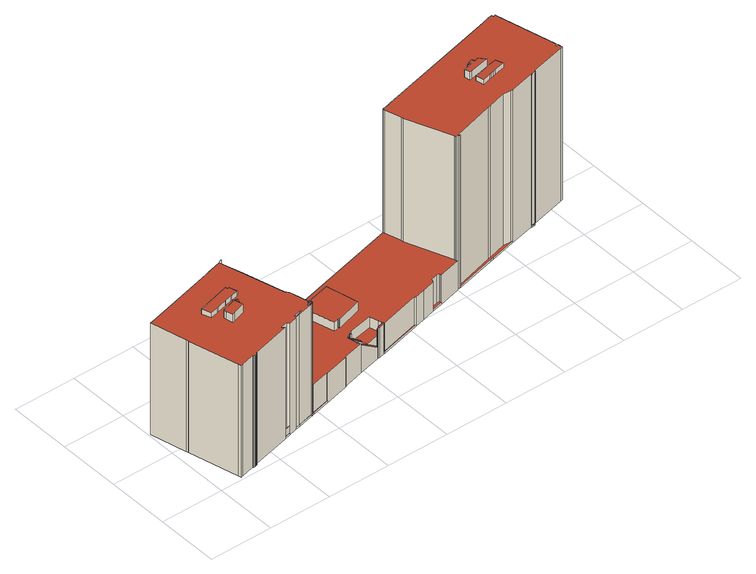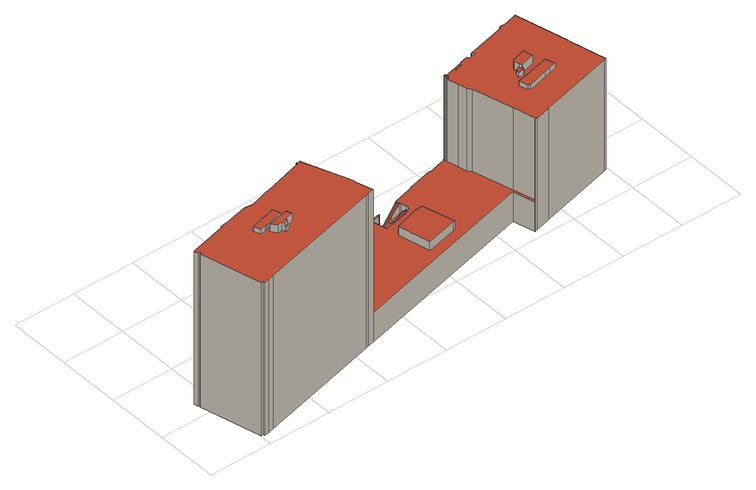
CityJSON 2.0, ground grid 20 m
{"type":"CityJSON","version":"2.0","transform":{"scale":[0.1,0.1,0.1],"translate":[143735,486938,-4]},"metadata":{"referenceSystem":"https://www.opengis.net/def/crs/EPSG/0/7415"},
"CityObjects":{
"building1":{"type":"Building","attributes":{"dak_type":"multiple horizontal","data_area":3197.99,"data_coverage":0.935,"geconstateerd":false,"gid":2876694,"h_dak_50p":34.13,"h_dak_70p":48.09,"h_dak_max":52.05,"h_dak_min":-3.08,"h_maaiveld":-3.52,"kas_warenhuis":false,"lod11_replace":false,"ondergronds_type":"above ground","oorspronkelijkbouwjaar":2010,"pw_actueel":"yes","pw_bron":"ahn3","reconstructie_methode":"tudelft3d-geoflow","reconstruction_skipped":false,"rmse_lod12":28.62,"rmse_lod13":0.915,"rmse_lod22":0.643,"rn":1,"status":"Pand in gebruik","t_run":39346.63,"val3dity_codes_lod12":"[]","val3dity_codes_lod13":"[]","val3dity_codes_lod22":"[]"},"children":["building1-1"]},
"building1-1":{"type":"BuildingPart","parents":["building1"],"geometry":[{"type":"MultiSurface","lod":"2.2","boundaries":[[[0,1,2,3,4,5,6,7,8,9,10,11,12,13,14,15,16,17,18,19,20,21,22,23,24,25,26,27,28,29,30,31,32,33,34,35,36,37,38,39,40,41,42,43,44,45,46,47,48,49,50,51,52,53,54,55,56,57,58,59,60,61,62,63,64,65,66,67,68,69,70,71,72,73,74,75,76,77,78,79,80,81,82]],[[83,70,69,84]],[[84,69,68,85]],[[86,74,73,87]],[[88,75,74,86]],[[89,72,71,90]],[[87,73,72,89]],[[91,92,93,94,95]],[[96,97,35,34,98]],[[99,32,31,100]],[[101,28,27,102]],[[98,34,33,103]],[[104,17,16,105]],[[102,27,26,106]],[[107,108,109,110]],[[111,18,17,104]],[[112,77,76,113]],[[114,78,77,112]],[[113,76,75,88]],[[115,116,117,118]],[[100,31,30,119]],[[120,29,28,101]],[[121,79,78,114]],[[122,6,5,123,124]],[[125,51,50,126,127]],[[128,41,40,129]],[[130,60,59,131]],[[132,133,134,135]],[[136,3,2,137]],[[138,49,48,139]],[[140,141,139,142]],[[143,144,145,146]],[[147,148,149,150]],[[151,152,42,41,128]],[[153,47,46,154,155]],[[156,157,158,159]],[[160,161,162,163]],[[164,165,166,167]],[[168,169,170,171]],[[171,170,172,173]],[[174,14,13,175]],[[176,15,14,174]],[[105,16,15,176]],[[177,21,20,178]],[[178,20,19,179]],[[179,19,18,111]],[[180,22,21,177]],[[181,182,133,132]],[[183,184,185,186]],[[187,25,24,185]],[[188,189,190,191]],[[192,193,194,195]],[[196,197,198,199,194]],[[200,201,202,203]],[[204,205,206,207]],[[110,109,208,209]],[[203,202,108,107]],[[85,68,67,210]],[[211,62,61,212]],[[213,214,215,216]],[[217,66,65,92,91]],[[210,67,66,217]],[[95,94,218,219]],[[90,71,70,83]],[[220,63,62,211]],[[191,190,141,140]],[[221,222,165,164]],[[142,139,48,47,153]],[[223,224,225,226]],[[227,228,229,230]],[[230,229,231,232]],[[233,234,235,236]],[[237,238,239,240]],[[241,36,35,97]],[[119,30,29,120]],[[242,243,214,213]],[[244,245,246,247]],[[248,249,250,251]],[[252,253,254,255]],[[256,257,258,259]],[[216,215,260,261,262]],[[261,260,222,221]],[[263,264,243,242]],[[265,266,267,268]],[[269,118,117,264,263]],[[209,208,270,271]],[[123,5,4,272]],[[272,4,3,136]],[[273,268,267,274,275]],[[124,123,268,273]],[[276,220,277,278]],[[278,277,279,280]],[[281,282,283,284]],[[285,286,287,288]],[[289,290,234,233,291]],[[292,293,290,289]],[[294,295,296,297,298,299]],[[300,301,302,212,303]],[[304,305,306,307]],[[305,308,309,310]],[[310,309,311,312,306]],[[219,218,313,314]],[[315,316,317,318]],[[319,320,321,322]],[[323,324,266,265]],[[325,11,10,326]],[[150,149,157,156]],[[327,188,328,329]],[[329,328,330,331,332,333]],[[326,10,9,148,147]],[[334,335,201,200]],[[336,337,335,334]],[[338,339,144,143]],[[340,341,342,343,344]],[[345,346,238,237]],[[240,239,316,315]],[[347,348,349,350]],[[350,349,205,204]],[[351,352,353,354]],[[355,356,357,358]],[[359,0,82,360]],[[361,362,341,340]],[[146,145,362,361]],[[318,317,363,364]],[[360,82,81,365]],[[366,367,249,248]],[[365,81,80,368]],[[369,370,296,295]],[[288,287,295,294]],[[299,298,301,300]],[[298,297,370,369]],[[307,306,312,290,289]],[[371,372,308,305,304]],[[373,130,372,371]],[[131,59,58,374]],[[322,321,375,376]],[[377,378,356,355]],[[358,357,378,377]],[[236,235,379,380]],[[106,26,25,187]],[[94,93,381,382]],[[303,212,61,60,130,373]],[[314,313,382,383]],[[384,385,386,387]],[[387,386,388,389]],[[390,391,346,345]],[[368,80,79,121]],[[232,231,392,393]],[[394,395,391,390]],[[396,397,398,399]],[[126,50,49,138]],[[127,126,189,188,327]],[[195,194,199,330,328]],[[400,401,402,403]],[[155,154,404,405]],[[154,46,45,406]],[[312,311,407,408]],[[374,58,57,409]],[[410,411,118,269]],[[251,250,348,347]],[[364,363,412,413]],[[413,412,414,415]],[[207,206,416,417]],[[418,419,420,421]],[[284,283,419,418]],[[175,13,12,422]],[[383,382,381,423,424]],[[92,65,64,423]],[[424,423,64,63,220,276]],[[422,12,11,325]],[[173,172,425,116,115]],[[426,427,428,429]],[[430,431,169,168]],[[116,425,431,430]],[[432,433,427,426]],[[135,134,433,432]],[[280,279,302,301]],[[434,435,436,437]],[[438,439,282,281]],[[437,436,439,438,440]],[[405,404,441,442]],[[442,441,443,444]],[[262,261,445,446]],[[446,445,245,244]],[[247,246,447,448]],[[226,225,367,366]],[[449,39,38,450]],[[129,40,39,449,451]],[[451,449,161,160]],[[163,162,320,319]],[[452,37,36,241]],[[453,454,455,456]],[[457,458,454,453]],[[450,38,37,452]],[[333,332,458,457]],[[459,460,182,181]],[[167,166,460,459]],[[448,447,429,461]],[[461,429,428,462,463]],[[463,462,397,396]],[[456,455,53,52,464]],[[464,52,51,125]],[[332,331,198,197]],[[197,196,173]],[[465,466,257,256]],[[467,259,258,468,469]],[[343,342,466,465]],[[380,379,324,323]],[[291,233,286,285]],[[271,270,470,471]],[[471,470,337,336]],[[159,158,401,400]],[[417,416,472,473]],[[474,1,0,359]],[[137,2,1,474]],[[103,33,32,99,475]],[[475,99,476,477]],[[477,476,184,183]],[[478,23,22,180]],[[186,185,24,23,478]],[[408,407,409,479]],[[480,481,406,482]],[[403,402,152,151]],[[444,443,483,484]],[[485,43,42,152]],[[484,483,481,480]],[[482,406,45,44,486]],[[486,44,43,485]],[[473,472,352,351]],[[487,488,489,490]],[[354,353,488,487]],[[491,55,54,492,493]],[[493,492,411,410]],[[494,56,55,491]],[[479,409,57,56,494]],[[469,468,253,252]],[[393,392,395,394]],[[415,414,228,227]],[[376,375,97,96]],[[495,496,385,384]],[[255,254,339,338]],[[344,343,259,467]],[[492,54,53,455]],[[490,489,224,223]],[[440,438,497,498]],[[498,497,499,496,495]],[[500,501,499,497]],[[421,420,502,503]],[[503,502,501,500]],[[275,274,7,6,122]],[[504,8,7,274]],[[148,9,8,504]],[[399,398,193,192]],[[389,388,505,506]],[[506,505,435,434]],[[310,306,305]],[[232,393,394,390,345,237,240,315,318,364,413,415,227,230]],[[370,297,296]],[[294,299,300,303,373,371,304,307,289,292,289,291,285,288]],[[378,357,356]],[[131,374,409,407,311,309,308,372,130]],[[302,279,277,220,211,212]],[[382,313,218,94]],[[190,189,126,138,139,141]],[[92,423,381,93]],[[431,425,172,170,169]],[[298,369,295,287,286,233,236,380,323,265,268,123,272,136,137,474,359,360,365,368,121,114,112,113,88,86,87,89,90,83,84,85,210,217,91,95,219,314,383,424,276,278,280,301],[416,206,205,349,348,250,249,367,225,224,489,488,353,352,472],[377,355,358],[420,419,283,282,439,436,435,505,388,386,385,496,499,501,502]],[[450,452,241,97,375,321,320,162,161,449]],[[426,429,447,246,245,445,261,221,164,167,459,181,132,135,432]],[[456,464,125,127,327,329,333,457,453]],[[198,331,330,199]],[[471,336,334,200,203,107,110,209,271]],[[184,476,99,100,119,120,101,102,106,187,185]],[[406,481,483,443,441,404,154]],[[354,487,490,223,226,366,248,251,347,350,204,207,417,473,351]],[[451,160,163,319,322,376,96,98,103,475,477,183,186,478,180,177,178,179,111,104,105,176,174,175,422,325,326,147,150,156,159,400,403,151,128,129],[395,392,231,229,228,414,412,363,317,316,239,238,346,391],[339,254,253,468,258,257,466,342,341,362,145,144]],[[492,455,454,458,332,197,173,115,118,411]],[[255,338,143,146,361,340,344,467,469,252]],[[259,343,465,256]],[[503,500,497,438,281,284,418,421]],[[275,122,124,273]],[[428,427,433,134,133,182,460,166,165,222,260,215,214,243,264,117,116,430,168,171,173,196,194,193,398,397,462]],[[442,444,484,480,482,486,485,152,402,401,158,157,149,148,504,274,267,266,324,379,235,234,290,293,290,312,408,479,494,491,493,410,269,263,242,213,216,262,446,244,247,448,461,463,396,399,192,195,328,188,191,140,142,153,155,405],[470,270,208,109,108,202,201,335,337]],[[389,506,434,437,440,498,495,384,387]]],"semantics":{"surfaces":[{"type":"GroundSurface"},{"type":"WallSurface","on_footprint_edge":true},{"type":"WallSurface","on_footprint_edge":false},{"type":"RoofSurface"}],"values":[0,1,1,1,1,1,1,2,1,1,1,1,1,1,2,1,1,1,1,2,1,1,1,1,1,1,1,2,1,1,2,2,2,1,1,2,2,2,2,2,1,1,1,1,1,1,1,2,2,1,2,2,2,2,2,2,2,1,1,2,1,1,2,1,1,2,2,1,2,2,2,2,2,1,1,2,2,2,2,2,2,2,2,2,2,2,1,1,2,2,2,2,2,2,2,2,2,2,2,2,2,2,2,2,2,1,2,2,2,1,2,2,2,2,2,2,2,2,2,2,1,2,2,2,1,2,1,2,2,2,2,2,2,2,1,2,2,2,2,1,2,1,2,2,2,2,1,2,2,2,1,2,2,2,2,1,2,1,2,2,2,2,2,2,2,1,2,1,1,1,2,2,2,2,2,2,2,2,2,2,2,2,2,2,2,2,1,1,2,2,1,2,2,1,2,2,2,2,2,2,1,1,2,2,2,2,2,2,2,2,2,2,2,1,1,1,2,2,1,1,2,2,2,2,1,2,1,1,2,2,2,1,2,1,1,2,2,2,2,2,2,2,1,2,2,2,2,2,2,1,1,1,2,2,2,3,3,3,3,3,3,3,3,3,3,3,3,3,3,3,3,3,3,3,3,3,3,3,3,3,3,3,3,3]}}]}
},
"vertices":[
[6,296,5],[6,297,5],[15,299,5],[260,360,5],[254,360,5],[303,372,5],[311,374,5],[312,373,5],[328,304,5],[926,451,5],[948,456,5],[955,458,5],[1355,556,5],[1375,561,5],[1389,564,5],[1390,557,5],[1397,559,5],[1444,365,5],[1438,363,5],[1439,359,5],[1445,361,5],[1449,346,5],[1442,344,5],[1331,317,5],[1329,315,5],[1328,313,5],[1327,312,5],[1325,311,5],[1322,310,5],[1320,310,5],[1319,310,5],[1316,310,5],[1315,311,5],[1314,311,5],[1312,312,5],[1236,294,5],[1153,273,5],[1143,271,5],[1014,239,5],[1013,240,5],[1008,239,5],[1007,242,5],[999,239,5],[1000,237,5],[1001,236,5],[931,219,5],[895,210,5],[855,200,5],[821,192,5],[689,159,5],[682,158,5],[667,154,5],[661,154,5],[659,154,5],[588,137,5],[521,120,5],[522,119,5],[443,99,5],[385,85,5],[383,85,5],[379,84,5],[375,83,5],[327,71,5],[310,67,5],[284,60,5],[265,56,5],[142,26,5],[140,24,5],[140,23,5],[138,21,5],[136,20,5],[134,19,5],[131,19,5],[130,19,5],[128,19,5],[125,20,5],[123,21,5],[82,11,5],[75,9,5],[73,18,5],[34,175,5],[35,175,5],[33,183,5],[136,20,382],[138,21,382],[140,23,382],[128,19,382],[130,19,382],[125,20,382],[131,19,382],[134,19,382],[265,56,382],[265,56,11],[264,57,11],[264,57,36],[264,57,382],[1236,294,522],[1236,294,11],[1312,312,522],[1315,311,11],[1316,310,11],[1322,310,11],[1325,311,11],[1314,311,522],[1444,365,522],[1397,559,522],[1327,312,11],[570,222,133],[570,222,104],[581,224,104],[581,224,133],[1438,363,522],[82,11,382],[123,21,382],[75,9,382],[618,156,75],[618,156,68],[585,148,68],[585,148,101],[1319,310,11],[1320,310,11],[73,18,382],[311,374,385],[303,372,381],[303,372,385],[667,154,107],[682,158,11],[682,158,107],[1007,242,522],[1008,239,522],[379,84,11],[383,85,11],[606,169,83],[606,169,68],[607,169,68],[607,169,82],[260,360,381],[15,299,381],[689,159,11],[821,192,11],[817,194,104],[817,194,11],[821,192,104],[1184,398,548],[1184,398,522],[1245,411,522],[1245,411,548],[926,451,521],[926,451,104],[927,447,104],[927,447,521],[999,239,522],[999,239,104],[855,200,104],[895,210,11],[895,210,104],[942,397,521],[942,397,104],[941,389,104],[941,389,521],[1011,243,522],[1011,243,11],[1139,278,11],[1139,278,522],[586,176,98],[586,176,68],[591,171,68],[591,171,95],[621,164,68],[621,164,11],[627,166,11],[627,166,68],[628,158,11],[628,158,68],[1389,564,522],[1375,561,522],[1390,557,522],[1449,346,522],[1445,361,522],[1439,359,522],[1442,344,522],[595,169,91],[595,169,68],[1329,314,522],[1329,314,11],[1329,315,11],[1329,315,522],[1328,313,11],[688,162,104],[688,162,11],[689,162,11],[689,162,104],[684,180,104],[684,180,68],[686,172,68],[686,172,104],[672,169,68],[672,169,32],[672,169,11],[686,172,11],[549,325,133],[549,325,104],[543,324,104],[543,324,133],[203,226,397],[203,226,382],[224,231,382],[224,231,397],[584,225,104],[584,225,133],[140,24,382],[327,71,11],[375,83,11],[578,178,104],[578,178,68],[581,180,68],[581,180,104],[142,26,382],[256,63,20],[256,63,382],[310,67,11],[582,180,101],[582,180,68],[174,252,397],[174,252,381],[157,247,381],[157,247,397],[1247,400,537],[1247,400,522],[1243,399,522],[1243,399,537],[1230,396,522],[1230,396,537],[380,98,382],[380,98,104],[372,131,104],[372,131,382],[1220,367,537],[1220,367,522],[1224,368,522],[1224,368,537],[1153,273,11],[580,169,104],[580,169,68],[589,185,104],[589,185,95],[590,185,94],[590,185,104],[142,211,397],[142,211,382],[166,217,382],[166,217,397],[1197,421,548],[1197,421,522],[1173,415,522],[1173,415,548],[1200,435,539],[1200,435,522],[1200,430,522],[1200,430,538],[582,181,68],[582,181,101],[582,181,104],[583,155,104],[583,155,68],[322,299,382],[322,299,104],[303,371,104],[303,371,381],[585,148,104],[589,226,104],[589,226,133],[254,360,381],[303,371,385],[312,373,104],[312,373,385],[310,67,382],[308,68,11],[308,68,382],[324,72,11],[324,72,382],[226,196,397],[226,196,382],[231,211,382],[231,211,398],[375,96,386],[375,96,382],[374,96,382],[374,96,386],[381,93,386],[381,93,104],[380,98,386],[382,93,386],[382,93,104],[374,92,386],[374,92,382],[374,92,11],[375,88,11],[375,88,382],[375,88,386],[375,85,386],[375,85,382],[375,85,11],[375,83,386],[381,86,386],[381,86,107],[382,87,107],[382,87,386],[381,86,11],[383,86,11],[383,86,107],[382,87,11],[382,87,104],[278,68,21],[278,68,382],[1233,370,537],[1233,370,522],[1240,372,522],[1240,372,537],[1149,280,522],[1149,280,11],[1205,296,11],[1205,296,522],[356,171,382],[356,171,104],[955,458,522],[948,456,522],[688,162,107],[687,165,104],[687,165,107],[687,165,11],[665,160,11],[665,160,38],[665,160,107],[648,349,133],[648,349,104],[671,247,133],[671,247,104],[1177,397,548],[1177,397,522],[1217,425,548],[1217,425,522],[1212,434,522],[1212,434,538],[1212,434,548],[1192,359,537],[1192,359,522],[172,218,397],[172,218,382],[200,225,382],[200,225,397],[252,237,397],[252,237,382],[245,263,382],[245,263,397],[320,74,382],[320,74,11],[313,77,11],[313,77,382],[6,296,381],[33,183,381],[1230,429,548],[1230,429,522],[1276,381,522],[1276,381,537],[35,175,381],[133,240,397],[133,240,381],[34,175,381],[367,90,382],[367,90,11],[378,86,386],[378,86,11],[379,84,386],[385,85,11],[1228,294,11],[1228,294,522],[340,83,382],[340,83,11],[365,160,104],[365,160,382],[283,62,11],[283,62,35],[283,62,382],[167,190,408],[167,190,382],[168,182,382],[168,182,408],[172,159,382],[172,159,409],[1186,385,537],[1186,385,522],[1212,391,522],[1212,391,537],[1211,391,537],[1211,391,522],[602,193,104],[602,193,68],[677,208,68],[677,208,104],[997,246,522],[997,246,104],[998,244,104],[998,244,522],[897,213,11],[897,213,104],[931,219,11],[442,102,11],[442,102,104],[443,99,11],[586,144,104],[586,144,101],[1268,404,522],[1268,404,537],[1253,401,522],[1253,401,537],[228,232,382],[228,232,397],[216,212,400],[216,212,382],[215,210,382],[215,210,400],[1355,556,522],[284,60,11],[284,60,382],[618,156,11],[623,181,69],[623,181,68],[595,184,68],[595,184,90],[619,164,68],[619,164,11],[620,169,72],[620,169,68],[219,174,409],[219,174,382],[220,177,382],[220,177,409],[216,193,398],[216,193,382],[216,193,409],[901,221,11],[901,221,104],[920,226,11],[920,226,104],[588,185,95],[588,185,104],[593,184,92],[593,184,104],[1013,240,11],[1014,239,11],[1013,240,522],[1143,271,11],[658,154,107],[658,154,45],[659,154,44],[659,154,107],[662,155,107],[662,155,41],[594,169,93],[594,169,68],[595,184,104],[595,189,68],[595,189,104],[661,154,107],[1209,439,539],[1209,439,522],[1200,430,548],[1200,422,522],[1200,422,548],[589,222,104],[589,222,133],[248,236,382],[248,236,397],[6,297,381],[1315,311,522],[1316,311,11],[1316,311,522],[1331,317,522],[443,99,104],[930,222,104],[930,222,11],[931,219,104],[929,226,11],[929,226,104],[1000,237,104],[1001,236,104],[240,262,397],[240,262,382],[238,269,382],[238,269,397],[521,120,104],[588,137,100],[588,137,104],[522,119,104],[211,202,409],[211,202,382],[213,203,399],[213,203,409],[213,203,382],[212,206,400],[212,206,382],[213,211,382],[213,211,400],[328,304,104],[179,161,382],[179,161,409]
]}
